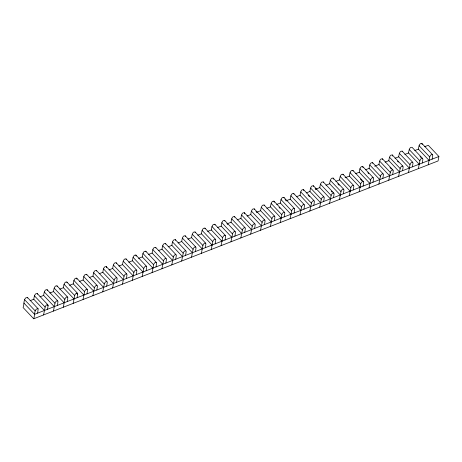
<?xml version="1.0" encoding="UTF-8"?>
<svg xmlns="http://www.w3.org/2000/svg" width="462" height="462" viewBox="0 0 462 462"><rect width="100%" height="100%" fill="white"/><g stroke="black" fill="none" stroke-linecap="round" stroke-linejoin="round"><path stroke-width="0.69" d="M37.641 313.121L38.19 308.893L27.402 297.395C23.019 297.343 24.44 304.937 23.1 307.553L33.709 318.78L438.057 160.955L438.9 156.502L428.291 145.276L424.595 146.72M33.709 318.78C35.054 316.164 33.634 308.57 38.011 308.622M43.572 314.934L45.264 306.543L46.2 305.168L47.309 304.573L48.146 305.417L47.505 309.274M53.436 311.082L55.122 302.691L56.058 301.316L57.172 300.722L58.01 301.565L57.369 305.422M63.3 307.236L64.986 298.839L65.922 297.47L67.03 296.875L67.868 297.719L67.227 301.576M73.158 303.384L74.85 294.993L75.785 293.618L76.894 293.024L77.731 293.867L77.09 297.724M83.021 299.532L84.713 291.141L85.649 289.772L86.758 289.177L87.595 290.015L86.954 293.878M92.885 295.686L94.571 287.295L95.507 285.92L96.622 285.325L97.459 286.169L96.818 290.026M102.749 291.834L104.435 283.443L105.371 282.074L106.479 281.474L107.317 282.317L106.676 286.174M112.607 287.988L114.299 279.597L115.234 278.222L116.343 277.627L117.181 278.471L116.54 282.328M122.47 284.136L124.163 275.745L125.098 274.37L126.207 273.775L127.044 274.619L126.403 278.476M132.334 280.29L134.02 271.893L134.956 270.524L136.071 269.929L136.902 270.772L136.267 274.63M142.192 276.438L143.884 268.047L144.82 266.672L145.928 266.077L146.766 266.921L146.125 270.778M152.056 272.586L153.748 264.195L154.683 262.826L155.792 262.231L156.63 263.069L155.989 266.932M161.919 268.74L163.606 260.349L164.541 258.974L165.656 258.379L166.493 259.222L165.852 263.08M171.783 264.888L173.469 256.497L174.405 255.128L175.514 254.533L176.351 255.37L175.71 259.228M181.641 261.042L183.333 252.65L184.269 251.276L185.377 250.681L186.215 251.524L185.574 255.382M191.505 257.19L193.197 248.799L194.132 247.424L195.241 246.829L196.079 247.672L195.438 251.53M201.368 253.343L203.055 244.947L203.99 243.578L205.105 242.983L205.942 243.826L205.301 247.684M211.232 249.492L212.918 241.1L213.854 239.726L214.963 239.131L215.8 239.974L215.159 243.832M221.09 245.645L222.782 237.249L223.718 235.88L224.827 235.285L225.664 236.122L225.023 239.986M230.954 241.793L232.646 233.402L233.581 232.028L234.69 231.433L235.528 232.276L234.887 236.134M240.817 237.942L242.504 229.55L243.439 228.182L244.554 227.587L245.386 228.424L244.75 232.282M250.675 234.095L252.368 225.704L253.303 224.33L254.412 223.735L255.249 224.578L254.608 228.436M260.539 230.243L262.231 221.852L263.167 220.478L264.276 219.883L265.113 220.726L264.472 224.584M270.403 226.397L272.089 218L273.025 216.632L274.139 216.037L274.977 216.88L274.336 220.738M280.267 222.545L281.953 214.154L282.888 212.78L283.997 212.185L284.835 213.028L284.194 216.886M290.124 218.699L291.817 210.302L292.752 208.934L293.861 208.339L294.698 209.176L294.057 213.04M299.988 214.847L301.68 206.456L302.616 205.082L303.725 204.487L304.562 205.33L303.921 209.188M309.852 210.995L311.538 202.604L312.474 201.236L313.588 200.641L314.426 201.478L313.785 205.342M319.716 207.149L321.402 198.758L322.337 197.384L323.446 196.789L324.284 197.632L323.643 201.49M329.573 203.297L331.266 194.906L332.201 193.532L333.31 192.937L334.147 193.78L333.506 197.638M339.437 199.451L341.129 191.054L342.065 189.686L343.174 189.091L344.011 189.934L343.37 193.792M349.301 195.599L350.987 187.208L351.923 185.834L353.037 185.239L353.869 186.082L353.234 189.94M359.159 191.753L360.851 183.356L361.786 181.988L362.895 181.393L363.733 182.236L363.092 186.094M369.023 187.901L370.715 179.51L371.65 178.136L372.759 177.541L373.596 178.384L372.955 182.242M378.886 184.049L380.572 175.658L381.508 174.29L382.623 173.695L383.46 174.532L382.819 178.396M388.75 180.203L390.436 171.812L391.372 170.438L392.481 169.843L393.318 170.686L392.677 174.544M398.608 176.351L400.3 167.96L401.235 166.586L402.344 165.991L403.182 166.834L402.541 170.692M408.472 172.505L410.164 164.114L411.099 162.74L412.208 162.145L413.045 162.988L412.404 166.846M418.335 168.653L420.022 160.262L420.957 158.888L422.072 158.293L422.909 159.136L422.268 162.994M428.199 164.807L429.885 156.41L430.821 155.041L431.93 154.447L432.767 155.29L432.126 159.147M44.416 310.481L33.801 299.255C34.032 297.597 34.517 292.856 37.26 293.549L47.875 304.776M54.279 306.629L43.665 295.403C43.89 293.745 44.375 289.004 47.124 289.697L57.738 300.924M64.137 302.783L53.528 291.557C53.754 289.899 54.239 285.158 56.988 285.845L67.596 297.072M74.001 298.931L63.392 287.705C63.617 286.047 64.103 281.306 66.851 281.999L77.46 293.226M83.865 295.079L73.25 283.853C73.481 282.201 73.966 277.454 76.709 278.147L87.324 289.374M93.728 291.233L83.114 280.007C83.339 278.349 83.824 273.608 86.573 274.301L97.182 285.528M103.586 287.381L92.978 276.155C93.203 274.497 93.688 269.756 96.437 270.449L107.045 281.676M113.45 283.535L102.841 272.309C103.066 270.651 103.552 265.91 106.295 266.603L116.909 277.829M123.314 279.683L112.699 268.457C112.93 266.799 113.415 262.058 116.158 262.751L126.773 273.978M133.172 275.837L122.563 264.611C122.788 262.953 123.273 258.212 126.022 258.899L136.631 270.126M143.035 271.985L132.427 260.759C132.652 259.101 133.137 254.36 135.886 255.053L146.494 266.279M152.899 268.133L142.284 256.907C142.515 255.255 143.001 250.514 145.744 251.201L156.358 262.428M162.763 264.287L152.148 253.06C152.373 251.403 152.858 246.662 155.607 247.355L166.222 258.581M172.621 260.435L162.012 249.209C162.237 247.551 162.722 242.81 165.471 243.503L176.08 254.729M182.484 256.589L171.876 245.362C172.101 243.705 172.586 238.964 175.335 239.657L185.943 250.883M192.348 252.737L181.733 241.511C181.964 239.853 182.45 235.112 185.193 235.805L195.807 247.031M202.212 248.891L191.597 237.664C191.822 236.007 192.308 231.266 195.056 231.953L205.665 243.179M212.07 245.039L201.461 233.812C201.686 232.155 202.171 227.414 204.92 228.107L215.529 239.333M221.933 241.187L211.325 229.96C211.55 228.309 212.035 223.568 214.778 224.255L225.392 235.481M231.797 237.341L221.183 226.114C221.413 224.457 221.899 219.716 224.642 220.409L235.256 231.635M241.655 233.489L231.046 222.262C231.271 220.611 231.757 215.864 234.505 216.557L245.114 227.783M251.519 229.643L240.91 218.416C241.135 216.759 241.62 212.018 244.369 212.711L254.978 223.937M261.382 225.791L250.768 214.564C250.999 212.907 251.484 208.166 254.227 208.859L264.841 220.085M271.246 221.945L260.632 210.718C260.857 209.061 261.342 204.32 264.091 205.007L274.705 216.239M281.104 218.093L270.495 206.866C270.72 205.209 271.206 200.468 273.954 201.161L284.563 212.387M290.968 214.247L280.359 203.014C280.584 201.363 281.069 196.621 283.818 197.309L294.427 208.535M300.831 210.395L290.217 199.168C290.448 197.511 290.933 192.77 293.676 193.463L304.291 204.689M310.695 206.543L300.081 195.316C300.306 193.665 300.791 188.918 303.54 189.611L314.148 200.837M320.553 202.697L309.944 191.47C310.169 189.813 310.655 185.071 313.403 185.764L324.012 196.991M330.417 198.845L319.808 187.618C320.033 185.961 320.518 181.22 323.261 181.912L333.876 193.139M340.28 194.999L329.666 183.772C329.897 182.115 330.382 177.373 333.125 178.061L343.74 189.293M350.138 191.147L339.53 179.92C339.755 178.263 340.24 173.521 342.989 174.214L353.597 185.441M360.002 187.301L349.393 176.074C349.618 174.417 350.104 169.675 352.853 170.363L363.461 181.589M369.866 183.449L359.251 172.222C359.482 170.565 359.967 165.823 362.71 166.516L373.325 177.743M379.729 179.597L369.115 168.37C369.34 166.718 369.825 161.971 372.574 162.664L383.189 173.891M389.587 175.751L378.979 164.524C379.204 162.867 379.689 158.125 382.438 158.818L393.047 170.045M399.451 171.899L388.842 160.672C389.068 159.015 389.553 154.273 392.302 154.966L402.91 166.193M409.315 168.053L398.7 156.826C398.931 155.168 399.416 150.427 402.159 151.12L412.774 162.347M419.178 164.201L408.564 152.974C408.789 151.317 409.274 146.575 412.023 147.268L422.632 158.495M429.036 160.354L418.428 149.128C418.653 147.47 419.138 142.729 421.887 143.416L432.496 154.643M30.111 300.693L33.801 299.255M39.975 296.847L43.665 295.403M49.832 292.995L53.528 291.557M59.696 289.148L63.392 287.705M69.56 285.297L73.25 283.853M79.418 281.45L83.114 280.007M89.281 277.598L92.978 276.155M99.145 273.747L102.841 272.309M109.009 269.9L112.699 268.457M118.867 266.048L122.563 264.611M128.731 262.202L132.427 260.759M138.594 258.35L142.284 256.907M148.458 254.504L152.148 253.06M158.316 250.652L162.012 249.209M168.18 246.8L171.876 245.362M178.043 242.954L181.733 241.511M187.901 239.102L191.597 237.664M197.765 235.256L201.461 233.812M207.629 231.404L211.325 229.96M217.492 227.558L221.183 226.114M227.35 223.706L231.046 222.262M237.214 219.854L240.91 218.416M247.078 216.008L250.768 214.564M256.941 212.156L260.632 210.718M266.799 208.31L270.495 206.866M276.663 204.458L280.359 203.014M285.909 200.849L290.217 199.168M296.385 196.76L300.081 195.316M306.248 192.908L309.944 191.47M315.494 189.299L319.808 187.618M325.976 185.21L329.666 183.772M335.834 181.364L339.53 179.92M345.079 177.755L349.393 176.074M355.561 173.666L359.251 172.222M365.425 169.814L369.115 168.37M374.67 166.205L378.979 164.524M385.146 162.116L388.842 160.672M395.01 158.264L398.7 156.826M404.868 154.418L408.564 152.974M414.732 150.566L418.428 149.128M438.9 156.502L34.552 314.327L23.943 303.101M419.086 145.703L429.7 156.93M420.016 156.52L420.98 157.542M409.228 149.555L419.837 160.782M399.364 153.401L409.973 164.628M397.401 161.157L398.365 162.179M389.501 157.253L400.115 168.48M389.945 167.556L391.395 169.086M379.637 161.105L390.251 172.332M369.779 164.951L380.388 176.178M367.81 172.707L368.774 173.724M359.915 168.803L370.524 180.03M360.36 179.106L361.81 180.636M350.052 172.649L360.666 183.876M340.194 176.501L350.802 187.728M337.745 183.743L339.189 185.274M330.33 180.347L340.939 191.574M331.26 191.164L332.224 192.186M320.466 184.199L331.081 195.426M315.124 188.38L316.089 189.403M310.603 188.051L321.217 199.278M308.16 195.293L309.604 196.824M300.745 191.897L311.353 203.124M290.881 195.749L301.49 206.976M285.054 199.417L286.504 200.947M281.017 199.596L291.632 210.822M279.054 207.351L280.018 208.368M271.154 203.447L281.768 214.674M261.296 207.294L271.904 218.52M255.954 211.475L256.918 212.497M251.432 211.146L262.041 222.372M241.568 214.997L252.183 226.224M231.705 218.844L242.319 230.07M226.848 223.533L227.812 224.555M221.847 222.696L232.455 233.922M211.983 226.542L222.597 237.768M202.119 230.394L212.734 241.62M192.261 234.24L202.87 245.466M182.398 238.092L193.006 249.318M172.534 241.944L183.148 253.17M162.67 245.79L173.285 257.016M152.812 249.642L163.421 260.868M142.949 253.488L153.557 264.714M133.085 257.34L143.699 268.566M123.221 261.186L133.836 272.413M113.363 265.038L123.972 276.264M103.5 268.884L114.114 280.116M93.636 272.736L104.25 283.963M83.778 276.588L94.387 287.814M73.914 280.434L84.523 291.661M76.773 293.289L77.737 294.311M64.051 284.286L74.665 295.513M54.187 288.132L64.801 299.359M44.329 291.984L54.938 303.211M47.188 304.839L48.152 305.861M34.465 295.83L45.074 307.063M24.602 299.682L35.216 310.909M421.887 143.416L422.164 144.508M402.159 151.12L402.431 151.761M392.302 154.966L392.573 156.052M382.438 158.818L382.709 159.459M372.574 162.664L372.846 163.305M362.71 166.516L362.988 167.602M352.853 170.363L353.124 171.004M342.989 174.214L343.26 174.855M333.125 178.061L333.402 179.152M323.261 181.912L323.539 182.554M313.403 185.764L313.675 186.405M303.54 189.611L303.817 190.696M293.676 193.463L293.947 194.104M283.818 197.309L284.09 197.95M273.954 201.161L274.232 202.246M264.091 205.007L264.362 205.654M254.227 208.859L254.498 209.5M244.369 212.711L244.641 213.796M234.505 216.557L234.777 217.198M224.642 220.409L224.913 221.05M214.778 224.255L215.055 224.896M204.92 228.107L205.192 228.748M195.056 231.953L195.328 232.6M185.193 235.805L185.464 236.446M175.335 239.657L175.606 240.298M165.471 243.503L165.743 244.144M155.607 247.355L155.879 247.996M145.744 251.201L146.015 251.842M135.886 255.053L136.157 256.139M126.022 258.899L126.293 259.546M116.158 262.751L116.43 263.392M106.295 266.603L106.572 267.689M96.437 270.449L96.708 271.09M86.573 274.301L86.844 274.942M76.709 278.147L76.987 279.233M66.851 281.999L67.123 282.64M56.988 285.845L57.259 286.492M47.124 289.697L47.401 290.783M37.26 293.549L37.532 294.19M27.402 297.395L27.674 298.036"/></g></svg>
